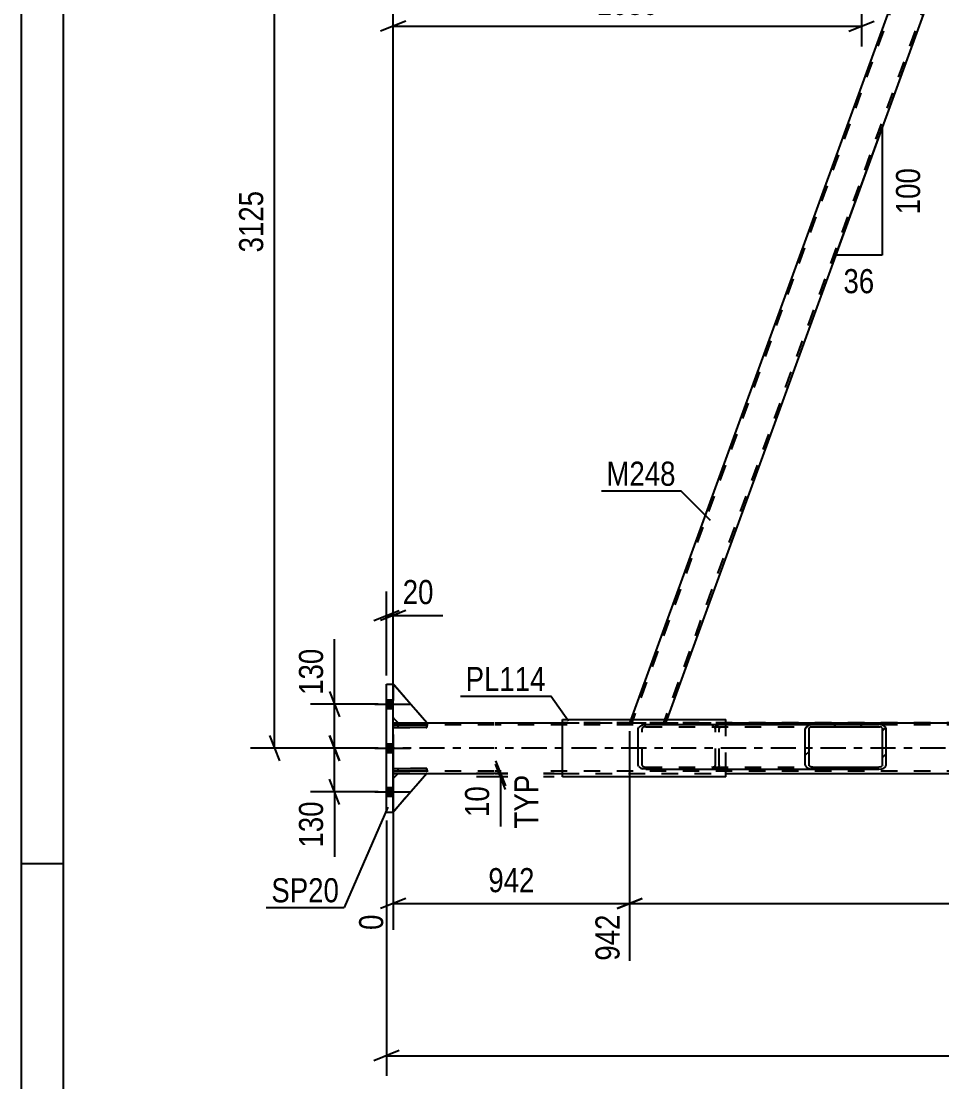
# Model space of a CAD drawing. Header units: millimetres. Extents: x -853 to 336, y -866 to -25.
# Drawn here: x -852.7 to -743.4, y -444.9 to -319 of the extents above; entities that cross this region are included whole.
import ezdxf

# ---------------------------------------------------------------- set-up
doc = ezdxf.new("R2010")
doc.units = ezdxf.units.MM
doc.linetypes.add('DXK_LINE_DOT2', pattern=[3.9198, 1.9599, -1.9599])
doc.linetypes.add('DXK_LINE_DOT3', pattern=[5.9187, 2.979, -0.9799, 0.9799, -0.9799])
doc.styles.add('Arial Narrow', font='ARIALN.TTF', dxfattribs={"height": 0.2})

# ---------------------------------------------------------------- blocks, each defined once
blk = doc.blocks.new('Unknown-570393679-1134')
at = {"color": 5, "linetype": 'Continuous'}
for p, q in [((-852.68, -25.05), (-852.68, -866.05)), ((-847.68, -30.05), (-847.68, -861.05)), ((-847.68, -419.05), (-852.68, -419.05))]:
    blk.add_line(p, q, dxfattribs=at)
blk = doc.blocks.new('Part-570393679-12552 - 12244')
at = {"color": 7, "linetype": 'DXK_LINE_DOT2'}
for p, q in [((-804.49, -402.55), (-808.49, -402.55)), ((-808.49, -402.55), (-808.49, -402.87)), ((-808.49, -402.87), (-804.49, -402.87)), ((-807.89, -402.87), (-807.89, -402.55)), ((-804.49, -402.87), (-804.49, -402.55))]:
    blk.add_line(p, q, dxfattribs=at)
blk = doc.blocks.new('Part-570393679-12741 - 12244')
at = {"color": 2, "linetype": 'Continuous'}
for p, q in [((-809.29, -412.91), (-809.29, -397.71)), ((-809.29, -397.71), (-808.49, -397.71)), ((-808.49, -412.91), (-808.49, -397.71)), ((-809.29, -412.91), (-808.49, -412.91))]:
    blk.add_line(p, q, dxfattribs=at)
blk = doc.blocks.new('Part-570393679-12271 - 12244')
at = {"color": 2, "linetype": 'Continuous'}
for p, q in [((-808.49, -402.31), (-807.89, -402.31)), ((-804.49, -402.31), (-796.49, -402.31)), ((-796.39, -402.31), (-788.39, -402.31)), ((-768.98, -402.31), (-705.39, -402.31)), ((-808.49, -408.31), (-807.89, -408.31)), ((-804.49, -408.31), (-796.49, -408.31)), ((-796.39, -408.31), (-788.39, -408.31)), ((-768.98, -408.31), (-705.39, -408.31))]:
    blk.add_line(p, q, dxfattribs=at)
at = {"color": 7, "linetype": 'DXK_LINE_DOT2'}
for p, q in [((-808.49, -408.31), (-808.49, -402.31)), ((-796.49, -402.55), (-808.49, -402.55)), ((-807.89, -402.31), (-804.49, -402.31)), ((-121.46, -402.55), (-796.39, -402.55)), ((-121.46, -402.31), (-788.39, -402.31)), ((-788.39, -402.31), (-768.98, -402.31)), ((-796.49, -408.07), (-808.49, -408.07)), ((-807.89, -408.31), (-804.49, -408.31)), ((-121.46, -408.07), (-796.39, -408.07)), ((-788.39, -408.31), (-768.98, -408.31))]:
    blk.add_line(p, q, dxfattribs=at)
at = {"color": 7, "linetype": 'DXK_LINE_DOT3'}
for p, q in [((-796.49, -405.31), (-808.49, -405.31)), ((-121.46, -405.31), (-796.39, -405.31))]:
    blk.add_line(p, q, dxfattribs=at)
blk = doc.blocks.new('Part-570393679-12446 - 12244')
at = {"color": 7, "linetype": 'DXK_LINE_DOT2'}
for p, q in [((-808.49, -408.91), (-807.89, -408.31)), ((-804.49, -408.31), (-808.49, -412.91)), ((-808.49, -412.91), (-808.49, -408.91)), ((-807.89, -408.31), (-804.49, -408.31))]:
    blk.add_line(p, q, dxfattribs=at)
blk = doc.blocks.new('Part-570393679-12759 - 12244')
at = {"linetype": 'Continuous'}
h = blk.add_hatch(dxfattribs=at)
h.set_pattern_fill('', scale=0.7, style=0, pattern_type=0)
h.set_pattern_definition([(45, (-759.557, -403.0094), (-1.57154, 1.57154), [])])
h.paths.add_polyline_path([(-759.49, -402.83), (-759.56, -403.01), (-759.56, -407.33), (-759.49, -407.51), (-759.3, -407.67), (-759.02, -407.77), (-758.68, -407.81), (-750.82, -407.81), (-750.49, -407.77), (-750.21, -407.67), (-750.02, -407.51), (-749.95, -407.33), (-749.95, -403.01), (-750.02, -402.83), (-750.21, -402.67), (-750.49, -402.57), (-750.82, -402.53), (-758.68, -402.53), (-759.02, -402.57), (-759.3, -402.67)])
h.paths.add_polyline_path([(-758.85, -402.79), (-758.68, -402.77), (-750.82, -402.77), (-750.66, -402.79), (-750.51, -402.84), (-750.42, -402.92), (-750.39, -403.01), (-750.39, -407.33), (-750.42, -407.42), (-750.51, -407.5), (-750.66, -407.55), (-750.82, -407.57), (-758.68, -407.57), (-758.85, -407.55), (-758.99, -407.5), (-759.09, -407.42), (-759.12, -407.33), (-759.12, -403.01), (-759.09, -402.92), (-758.99, -402.84)])
at = {"color": 2, "linetype": 'Continuous'}
for p, q in [((-779.39, -403.01), (-779.32, -402.83)), ((-778.85, -402.57), (-778.51, -402.53)), ((-778.51, -402.53), (-758.68, -402.53)), ((-759.49, -402.83), (-759.56, -403.01)), ((-758.68, -402.53), (-759.02, -402.57)), ((-758.85, -402.79), (-758.68, -402.77)), ((-758.68, -402.53), (-750.82, -402.53)), ((-758.68, -402.77), (-750.82, -402.77)), ((-750.49, -402.57), (-750.82, -402.53)), ((-750.82, -402.77), (-750.66, -402.79)), ((-749.95, -403.01), (-750.02, -402.83)), ((-779.39, -407.33), (-779.39, -403.01)), ((-759.56, -407.33), (-759.56, -403.01)), ((-759.12, -403.01), (-759.09, -402.92)), ((-759.12, -407.33), (-759.12, -403.01)), ((-750.42, -402.92), (-750.39, -403.01)), ((-750.39, -407.33), (-750.39, -403.01)), ((-749.95, -407.33), (-749.95, -403.01)), ((-779.32, -407.51), (-779.39, -407.33)), ((-778.51, -407.81), (-778.85, -407.77)), ((-778.51, -407.81), (-758.68, -407.81)), ((-759.56, -407.33), (-759.49, -407.51)), ((-759.09, -407.42), (-759.12, -407.33)), ((-759.02, -407.77), (-758.68, -407.81)), ((-758.68, -407.57), (-758.85, -407.55)), ((-758.68, -407.57), (-750.82, -407.57)), ((-758.68, -407.81), (-750.82, -407.81)), ((-750.66, -407.55), (-750.82, -407.57)), ((-750.82, -407.81), (-750.49, -407.77)), ((-750.39, -407.33), (-750.42, -407.42)), ((-750.02, -407.51), (-749.95, -407.33))]:
    blk.add_line(p, q, dxfattribs=at)
at = {"color": 7, "linetype": 'DXK_LINE_DOT2'}
for p, q in [((-778.51, -402.77), (-778.68, -402.79)), ((-778.51, -402.77), (-750.82, -402.77)), ((-770.65, -402.53), (-770.32, -402.57)), ((-770.48, -402.79), (-770.65, -402.77)), ((-769.84, -402.83), (-769.78, -403.01)), ((-758.68, -402.53), (-750.82, -402.53)), ((-778.92, -402.92), (-778.95, -403.01)), ((-778.95, -407.33), (-778.95, -403.01)), ((-770.22, -403.01), (-770.25, -402.92)), ((-770.22, -407.33), (-770.22, -403.01)), ((-769.78, -407.33), (-769.78, -403.01)), ((-778.95, -407.33), (-778.92, -407.42)), ((-778.68, -407.55), (-778.51, -407.57)), ((-778.51, -407.57), (-750.82, -407.57)), ((-770.65, -407.57), (-770.48, -407.55)), ((-770.32, -407.77), (-770.65, -407.81)), ((-770.25, -407.42), (-770.22, -407.33)), ((-769.78, -407.33), (-769.84, -407.51)), ((-758.68, -407.81), (-750.82, -407.81))]:
    blk.add_line(p, q, dxfattribs=at)
at = {"color": 2, "linetype": 'Continuous'}
for centre, radius, start, end in [((-778.71, -403.37), 0.817, 99.5182, 138.0639), ((-758.88, -403.37), 0.817, 99.5182, 138.0639), ((-758.78, -403.19), 0.409, 99.5182, 138.0639), ((-750.72, -403.19), 0.409, 41.9363, 80.4819), ((-750.62, -403.37), 0.817, 41.9363, 80.4819), ((-778.71, -406.97), 0.817, 221.9363, 260.4819), ((-758.88, -406.97), 0.817, 221.9363, 260.4819), ((-758.78, -407.15), 0.409, 221.9363, 260.4819), ((-750.72, -407.15), 0.409, 279.5182, 318.0639), ((-750.62, -406.97), 0.817, 279.5182, 318.0639)]:
    blk.add_arc(centre, radius, start, end, dxfattribs=at)
at = {"color": 7, "linetype": 'DXK_LINE_DOT2'}
for centre, radius, start, end in [((-778.61, -403.19), 0.409, 99.5182, 138.0639), ((-770.55, -403.19), 0.409, 41.9363, 80.4819), ((-770.45, -403.37), 0.817, 41.9363, 80.4819), ((-778.61, -407.15), 0.409, 221.9363, 260.4819), ((-770.55, -407.15), 0.409, 279.5182, 318.0639), ((-770.45, -406.97), 0.817, 279.5182, 318.0639)]:
    blk.add_arc(centre, radius, start, end, dxfattribs=at)
blk = doc.blocks.new('Part-570393679-12444 - 12244')
at = {"color": 7, "linetype": 'DXK_LINE_DOT2'}
for p, q in [((-804.49, -402.31), (-808.49, -397.71)), ((-808.49, -397.71), (-808.49, -401.71)), ((-808.49, -401.71), (-807.89, -402.31)), ((-807.89, -402.31), (-804.49, -402.31))]:
    blk.add_line(p, q, dxfattribs=at)
blk = doc.blocks.new('Part-570393679-12445 - 12244')
at = {"color": 2, "linetype": 'Continuous'}
for p, q in [((-804.49, -402.31), (-808.49, -397.71)), ((-808.49, -401.71), (-807.89, -402.31)), ((-807.89, -402.31), (-804.49, -402.31))]:
    blk.add_line(p, q, dxfattribs=at)
at = {"color": 7, "linetype": 'DXK_LINE_DOT2'}
blk.add_line((-808.49, -401.71), (-808.49, -397.71), dxfattribs=at)
blk = doc.blocks.new('Part-570393679-12628 - 12244')
at = {"color": 2, "linetype": 'Continuous'}
for p, q in [((-808.49, -407.75), (-804.49, -407.75)), ((-808.49, -408.07), (-808.49, -407.75)), ((-804.49, -407.75), (-804.49, -408.07)), ((-804.49, -408.07), (-808.49, -408.07))]:
    blk.add_line(p, q, dxfattribs=at)
at = {"color": 7, "linetype": 'DXK_LINE_DOT2'}
blk.add_line((-807.89, -408.07), (-807.89, -407.75), dxfattribs=at)
blk = doc.blocks.new('Part-570393679-12553 - 12244')
at = {"color": 7, "linetype": 'DXK_LINE_DOT2'}
for p, q in [((-804.49, -407.75), (-808.49, -407.75)), ((-808.49, -407.75), (-808.49, -408.07)), ((-807.89, -408.07), (-807.89, -407.75)), ((-804.49, -408.07), (-804.49, -407.75)), ((-808.49, -408.07), (-804.49, -408.07))]:
    blk.add_line(p, q, dxfattribs=at)
blk = doc.blocks.new('Part-570393679-12563 - 12244')
at = {"color": 2, "linetype": 'Continuous'}
for p, q in [((-808.49, -408.91), (-807.89, -408.31)), ((-804.49, -408.31), (-808.49, -412.91)), ((-807.89, -408.31), (-804.49, -408.31))]:
    blk.add_line(p, q, dxfattribs=at)
at = {"color": 7, "linetype": 'DXK_LINE_DOT2'}
blk.add_line((-808.49, -412.91), (-808.49, -408.91), dxfattribs=at)
blk = doc.blocks.new('Part-570393679-12627 - 12244')
at = {"color": 2, "linetype": 'Continuous'}
for p, q in [((-808.49, -402.55), (-804.49, -402.55)), ((-808.49, -402.87), (-808.49, -402.55)), ((-804.49, -402.87), (-808.49, -402.87)), ((-804.49, -402.55), (-804.49, -402.87))]:
    blk.add_line(p, q, dxfattribs=at)
at = {"color": 7, "linetype": 'DXK_LINE_DOT2'}
blk.add_line((-807.89, -402.87), (-807.89, -402.55), dxfattribs=at)
blk = doc.blocks.new('Bolt-570393679-12633 - 12244')
at = {"linetype": 'Continuous'}
for points in [[(-809.29, -399.59), (-809.29, -400.63), (-808.49, -400.63), (-808.49, -399.59)], [(-809.29, -399.59), (-809.29, -400.63), (-808.49, -400.63), (-808.49, -399.59)], [(-809.29, -399.59), (-809.29, -400.63), (-808.49, -400.63), (-808.49, -399.59)], [(-809.29, -404.79), (-809.29, -405.83), (-808.49, -405.83), (-808.49, -404.79)], [(-809.29, -404.79), (-809.29, -405.83), (-808.49, -405.83), (-808.49, -404.79)], [(-809.29, -409.99), (-809.29, -411.03), (-808.49, -411.03), (-808.49, -409.99)], [(-809.29, -409.99), (-809.29, -411.03), (-808.49, -411.03), (-808.49, -409.99)], [(-809.29, -409.99), (-809.29, -411.03), (-808.49, -411.03), (-808.49, -409.99)]]:
    blk.add_hatch(color=1, dxfattribs=at).paths.add_polyline_path(points)
at = {"color": 1, "linetype": 'Continuous'}
for p, q in [((-810.69, -400.11), (-806.49, -400.11)), ((-810.69, -400.11), (-806.49, -400.11)), ((-810.69, -400.11), (-806.49, -400.11)), ((-809.29, -399.59), (-808.49, -399.59)), ((-809.29, -399.59), (-808.49, -399.59)), ((-809.29, -399.59), (-808.49, -399.59)), ((-809.29, -400.63), (-808.49, -400.63)), ((-809.29, -400.63), (-808.49, -400.63)), ((-809.29, -400.63), (-808.49, -400.63)), ((-810.69, -405.31), (-806.49, -405.31)), ((-810.69, -405.31), (-806.49, -405.31)), ((-809.29, -404.79), (-808.49, -404.79)), ((-809.29, -404.79), (-808.49, -404.79)), ((-809.29, -405.83), (-808.49, -405.83)), ((-809.29, -405.83), (-808.49, -405.83)), ((-809.29, -409.99), (-808.49, -409.99)), ((-809.29, -409.99), (-808.49, -409.99)), ((-809.29, -409.99), (-808.49, -409.99)), ((-810.69, -410.51), (-806.49, -410.51)), ((-810.69, -410.51), (-806.49, -410.51)), ((-810.69, -410.51), (-806.49, -410.51)), ((-809.29, -411.03), (-808.49, -411.03)), ((-809.29, -411.03), (-808.49, -411.03)), ((-809.29, -411.03), (-808.49, -411.03))]:
    blk.add_line(p, q, dxfattribs=at)
blk = doc.blocks.new('Part-570393679-12718 - 12244')
at = {"color": 2, "linetype": 'Continuous'}
for p, q in [((-737.26, -283.71), (-780.28, -401.91)), ((-734.02, -286.52), (-776.02, -401.91))]:
    blk.add_line(p, q, dxfattribs=at)
at = {"color": 7, "linetype": 'DXK_LINE_DOT2'}
for p, q in [((-736.86, -283.31), (-780.17, -402.31)), ((-733.11, -283.31), (-776.42, -402.31)), ((-737.11, -283.31), (-737.26, -283.71)), ((-732.85, -283.31), (-737.11, -283.31)), ((-737.11, -283.31), (-737.07, -283.31)), ((-732.85, -283.31), (-734.02, -286.52)), ((-780.28, -401.91), (-780.42, -402.31)), ((-780.42, -402.31), (-776.17, -402.31)), ((-776.02, -401.91), (-776.17, -402.31))]:
    blk.add_line(p, q, dxfattribs=at)
blk = doc.blocks.new('Part-570393679-12868 - 12244')
at = {"color": 2, "linetype": 'Continuous'}
for p, q in [((-788.39, -401.91), (-768.98, -401.91)), ((-788.39, -408.71), (-788.39, -401.91)), ((-768.98, -402.53), (-768.98, -401.91)), ((-768.98, -408.71), (-768.98, -407.81)), ((-768.98, -408.71), (-788.39, -408.71))]:
    blk.add_line(p, q, dxfattribs=at)
at = {"color": 7, "linetype": 'DXK_LINE_DOT2'}
blk.add_line((-768.98, -407.81), (-768.98, -402.53), dxfattribs=at)
blk = doc.blocks.new('StraightDimension-570393679-13294 - 12244')
at = {"color": 7, "linetype": 'Continuous'}
for p, q in [((-808.49, -403.71), (-808.49, -426.9)), ((-780.42, -403.31), (-780.42, -430.55)), ((-806.99, -423.17), (-809.99, -424.37)), ((-808.49, -423.77), (-780.42, -423.77)), ((-781.92, -424.37), (-778.92, -423.17))]:
    blk.add_line(p, q, dxfattribs=at)
at = {"color": 0}
blk.add_wipeout([(-791.12, -423.02), (-791.12, -418.82), (-797.8, -418.82), (-797.8, -423.02)], dxfattribs=at)
at = {"color": 3, "style": 'Arial Narrow'}
blk.add_text('942', height=2.863, dxfattribs=at).set_placement((-797.2, -422.42))
at = {"color": 0, "linetype": 'Continuous'}
for points in [[(-809.09, -424.47), (-813.29, -424.47), (-813.29, -427.5), (-809.09, -427.5)], [(-781.02, -424.47), (-785.22, -424.47), (-785.22, -431.15), (-781.02, -431.15)]]:
    blk.add_wipeout(points, dxfattribs=at)
at = {"color": 3, "linetype": 'Continuous', "style": 'Arial Narrow'}
for s, height, p in [('0', 2.86, (-809.69, -426.9)), ('942', 2.863, (-781.62, -430.55))]:
    blk.add_text(s, height=height, rotation=90.0002, dxfattribs=at).set_placement(p)
blk = doc.blocks.new('StraightDimension-570393679-13386 - 12244')
at = {"color": 7, "linetype": 'Continuous'}
for p, q in [((-809.29, -413.91), (-809.29, -444.23)), ((-807.79, -441.23), (-810.79, -442.43)), ((-809.29, -441.83), (-79.17, -441.83))]:
    blk.add_line(p, q, dxfattribs=at)
blk = doc.blocks.new('StraightDimension-570393679-13052 - 12244')
at = {"color": 7, "linetype": 'Continuous'}
for p, q in [((-780.42, -403.31), (-780.42, -430.55)), ((-697.3, -403.31), (-697.3, -432.38)), ((-778.92, -423.17), (-781.92, -424.37)), ((-780.42, -423.77), (-697.3, -423.77)), ((-698.8, -424.37), (-695.8, -423.17))]:
    blk.add_line(p, q, dxfattribs=at)
at = {"color": 0}
blk.add_wipeout([(-734.61, -423.02), (-734.61, -418.82), (-743.12, -418.82), (-743.12, -423.02)], dxfattribs=at)
at = {"color": 3, "style": 'Arial Narrow'}
blk.add_text('2078', height=2.863, dxfattribs=at).set_placement((-742.52, -422.42))
at = {"color": 0, "linetype": 'Continuous'}
blk.add_wipeout([(-697.9, -424.47), (-702.1, -424.47), (-702.1, -432.98), (-697.9, -432.98)], dxfattribs=at)
at = {"color": 3, "linetype": 'Continuous', "style": 'Arial Narrow'}
blk.add_text('3020', height=2.863, rotation=90.0002, dxfattribs=at).set_placement((-698.5, -432.38))
blk = doc.blocks.new('StraightDimension-570393679-13951 - 12244')
at = {"color": 7, "linetype": 'Continuous'}
for p, q in [((-822.59, -405.31), (-822.59, -280.31)), ((-823.19, -403.81), (-821.99, -406.81)), ((-810.29, -405.31), (-825.44, -405.31))]:
    blk.add_line(p, q, dxfattribs=at)
at = {"color": 0}
blk.add_wipeout([(-823.34, -338.55), (-827.54, -338.55), (-827.54, -347.07), (-823.34, -347.07)], dxfattribs=at)
at = {"color": 3, "style": 'Arial Narrow'}
blk.add_text('3125', height=2.863, rotation=90.0002, dxfattribs=at).set_placement((-823.94, -346.47))
blk = doc.blocks.new('StraightDimension-570393679-13679 - 12244')
at = {"color": 7, "linetype": 'Continuous'}
for p, q in [((-809.29, -396.71), (-809.29, -386.72)), ((-808.49, -396.71), (-808.49, -386.72)), ((-810.79, -390.17), (-807.79, -388.97)), ((-806.99, -388.97), (-809.99, -390.17)), ((-809.29, -389.57), (-808.49, -389.57)), ((-808.49, -389.57), (-802.59, -389.57)), ((-808.49, -389.57), (-802.59, -389.57))]:
    blk.add_line(p, q, dxfattribs=at)
at = {"color": 0}
blk.add_wipeout([(-803.11, -388.82), (-803.11, -384.62), (-807.97, -384.62), (-807.97, -388.82)], dxfattribs=at)
at = {"color": 3, "style": 'Arial Narrow'}
blk.add_text('20', height=2.863, dxfattribs=at).set_placement((-807.37, -388.22))
blk = doc.blocks.new('StraightDimension-570393679-13355 - 12244')
at = {"color": 7, "linetype": 'Continuous'}
for p, q in [((-752.89, -284.31), (-752.89, -322.02)), ((-808.49, -401.31), (-808.49, -316.77)), ((-806.99, -319.02), (-809.99, -320.22)), ((-808.49, -319.62), (-752.89, -319.62)), ((-754.39, -320.22), (-751.39, -319.02))]:
    blk.add_line(p, q, dxfattribs=at)
at = {"color": 0}
blk.add_wipeout([(-776.43, -318.87), (-776.43, -314.67), (-784.95, -314.67), (-784.95, -318.87)], dxfattribs=at)
at = {"color": 3, "style": 'Arial Narrow'}
blk.add_text('1630', height=2.863, dxfattribs=at).set_placement((-784.35, -318.27))
blk = doc.blocks.new('StraightDimension-570393679-13762 - 12244')
at = {"color": 7, "linetype": 'Continuous'}
for p, q in [((-796.36, -406.81), (-795.16, -409.81)), ((-795.16, -410.21), (-796.36, -407.21)), ((-789.39, -408.31), (-798.61, -408.31)), ((-789.39, -408.71), (-798.61, -408.71)), ((-795.76, -408.71), (-795.76, -408.31)), ((-795.76, -408.71), (-795.76, -414.62)), ((-795.76, -408.71), (-795.76, -414.62))]:
    blk.add_line(p, q, dxfattribs=at)
at = {"color": 0, "linetype": 'Continuous'}
blk.add_wipeout([(-790.66, -407.87), (-794.86, -407.87), (-794.86, -415.46), (-790.66, -415.46)], dxfattribs=at)
at = {"color": 0}
blk.add_wipeout([(-796.51, -409.24), (-800.71, -409.24), (-800.71, -414.09), (-796.51, -414.09)], dxfattribs=at)
at = {"color": 3, "linetype": 'Continuous', "style": 'Arial Narrow'}
blk.add_text('TYP', height=2.863, rotation=90.0002, dxfattribs=at).set_placement((-791.26, -414.86))
at = {"color": 3, "style": 'Arial Narrow'}
blk.add_text('10', height=2.863, rotation=90.0002, dxfattribs=at).set_placement((-797.11, -413.49))
blk = doc.blocks.new('StraightDimension-570393679-14294 - 12244')
at = {"color": 7, "linetype": 'Continuous'}
for p, q in [((-816.08, -403.81), (-814.88, -406.81)), ((-810.29, -405.31), (-818.33, -405.31)), ((-815.48, -410.51), (-815.48, -405.31)), ((-814.88, -412.01), (-816.08, -409.01)), ((-810.29, -410.51), (-818.33, -410.51)), ((-815.48, -410.51), (-815.48, -418.24)), ((-815.48, -410.51), (-815.48, -418.24))]:
    blk.add_line(p, q, dxfattribs=at)
at = {"color": 0}
blk.add_wipeout([(-816.23, -411.04), (-820.43, -411.04), (-820.43, -417.72), (-816.23, -417.72)], dxfattribs=at)
at = {"color": 3, "style": 'Arial Narrow'}
blk.add_text('130', height=2.863, rotation=90.0002, dxfattribs=at).set_placement((-816.83, -417.12))
blk = doc.blocks.new('StraightDimension-570393679-14302 - 12244')
at = {"color": 7, "linetype": 'Continuous'}
for p, q in [((-815.48, -400.11), (-815.48, -392.38)), ((-815.48, -400.11), (-815.48, -392.38)), ((-816.08, -398.61), (-814.88, -401.61)), ((-810.29, -400.11), (-818.33, -400.11)), ((-815.48, -405.31), (-815.48, -400.11)), ((-814.88, -406.81), (-816.08, -403.81)), ((-810.29, -405.31), (-818.33, -405.31))]:
    blk.add_line(p, q, dxfattribs=at)
at = {"color": 0}
blk.add_wipeout([(-816.23, -392.9), (-820.43, -392.9), (-820.43, -399.59), (-816.23, -399.59)], dxfattribs=at)
at = {"color": 3, "style": 'Arial Narrow'}
blk.add_text('130', height=2.863, rotation=90.0002, dxfattribs=at).set_placement((-816.83, -398.99))
blk = doc.blocks.new('AngleDimension-570393679-25687 - 12244')
at = {"color": 7, "linetype": 'Continuous'}
for p, q in [((-750.43, -331.59), (-755.97, -346.81)), ((-750.43, -331.59), (-750.43, -346.81)), ((-755.36, -345.15), (-755.97, -346.81)), ((-750.43, -346.81), (-755.97, -346.81))]:
    blk.add_line(p, q, dxfattribs=at)
at = {"color": 0}
for points in [[(-745.33, -335.86), (-749.53, -335.86), (-749.53, -342.55), (-745.33, -342.55)], [(-750.77, -351.91), (-750.77, -347.71), (-755.63, -347.71), (-755.63, -351.91)]]:
    blk.add_wipeout(points, dxfattribs=at)
at = {"color": 3, "style": 'Arial Narrow'}
blk.add_text('100', height=2.863, rotation=90.0002, dxfattribs=at).set_placement((-745.93, -341.94))
blk.add_text('36', height=2.863, dxfattribs=at).set_placement((-755.03, -351.31))
blk = doc.blocks.new('Mark-570393679-12714 - 12244')
at = {"color": 0}
blk.add_wipeout([(-774.96, -374.17), (-774.96, -371.17), (-783.18, -371.17), (-783.18, -374.17)], dxfattribs=at)
blk.add_wipeout([(-774.96, -374.17), (-774.96, -371.17), (-783.18, -371.17), (-783.18, -374.17)], dxfattribs=at)
at = {"color": 30, "linetype": 'Continuous'}
for p in [(-783.78, -374.77), (-770.82, -378.31)]:
    blk.add_line(p, (-774.36, -374.77), dxfattribs=at)
at = {"color": 3, "style": 'Arial Narrow'}
blk.add_text('M248', height=2.863, dxfattribs=at).set_placement((-783.18, -374.17))
blk = doc.blocks.new('Mark-570393679-12737 - 12244')
at = {"color": 0}
blk.add_wipeout([(-814.93, -423.62), (-814.93, -420.62), (-822.97, -420.62), (-822.97, -423.62)], dxfattribs=at)
blk.add_wipeout([(-814.93, -423.62), (-814.93, -420.62), (-822.97, -420.62), (-822.97, -423.62)], dxfattribs=at)
at = {"color": 30, "linetype": 'Continuous'}
for p in [(-809.12, -412.34), (-823.57, -424.22)]:
    blk.add_line(p, (-814.33, -424.22), dxfattribs=at)
at = {"color": 3, "style": 'Arial Narrow'}
blk.add_text('SP20', height=2.863, dxfattribs=at).set_placement((-822.97, -423.62))
blk = doc.blocks.new('Mark-570393679-12864 - 12244')
at = {"color": 0}
blk.add_wipeout([(-790.39, -398.54), (-790.39, -395.54), (-799.9, -395.54), (-799.9, -398.54)], dxfattribs=at)
blk.add_wipeout([(-790.39, -398.54), (-790.39, -395.54), (-799.9, -395.54), (-799.9, -398.54)], dxfattribs=at)
at = {"color": 30, "linetype": 'Continuous'}
for p in [(-800.5, -399.14), (-787.7, -402.12)]:
    blk.add_line(p, (-789.79, -399.14), dxfattribs=at)
at = {"color": 3, "style": 'Arial Narrow'}
blk.add_text('PL114', height=2.863, dxfattribs=at).set_placement((-799.9, -398.54))

msp = doc.modelspace()

# ---------------------------------------------------------------- block references
for name in ['Unknown-570393679-1134', 'Part-570393679-12718 - 12244', 'Part-570393679-12741 - 12244', 'Part-570393679-12444 - 12244', 'Part-570393679-12445 - 12244', 'Bolt-570393679-12633 - 12244', 'Part-570393679-12271 - 12244', 'Part-570393679-12552 - 12244', 'Part-570393679-12627 - 12244', 'Part-570393679-12868 - 12244', 'Part-570393679-12759 - 12244', 'Part-570393679-12628 - 12244', 'Part-570393679-12553 - 12244', 'Part-570393679-12446 - 12244', 'Part-570393679-12563 - 12244']:
    msp.add_blockref(name, (0, 0))

# ---------------------------------------------------------------- next in the draw order: block references
msp.add_blockref('StraightDimension-570393679-13294 - 12244', (0, 0))

# ---------------------------------------------------------------- next in the draw order: block references
msp.add_blockref('StraightDimension-570393679-13386 - 12244', (0, 0))

# ---------------------------------------------------------------- next in the draw order: block references
msp.add_blockref('StraightDimension-570393679-13052 - 12244', (0, 0))

# ---------------------------------------------------------------- next in the draw order: block references
msp.add_blockref('StraightDimension-570393679-13951 - 12244', (0, 0))

# ---------------------------------------------------------------- next in the draw order: block references
for name in ['StraightDimension-570393679-13679 - 12244', 'StraightDimension-570393679-14294 - 12244', 'StraightDimension-570393679-13762 - 12244']:
    msp.add_blockref(name, (0, 0))

# ---------------------------------------------------------------- next in the draw order: block references
for name in ['StraightDimension-570393679-13355 - 12244', 'Mark-570393679-12737 - 12244']:
    msp.add_blockref(name, (0, 0))

# ---------------------------------------------------------------- next in the draw order: block references
for name in ['AngleDimension-570393679-25687 - 12244', 'Mark-570393679-12714 - 12244', 'StraightDimension-570393679-14302 - 12244', 'Mark-570393679-12864 - 12244']:
    msp.add_blockref(name, (0, 0))

doc.saveas('drawing.dxf')
